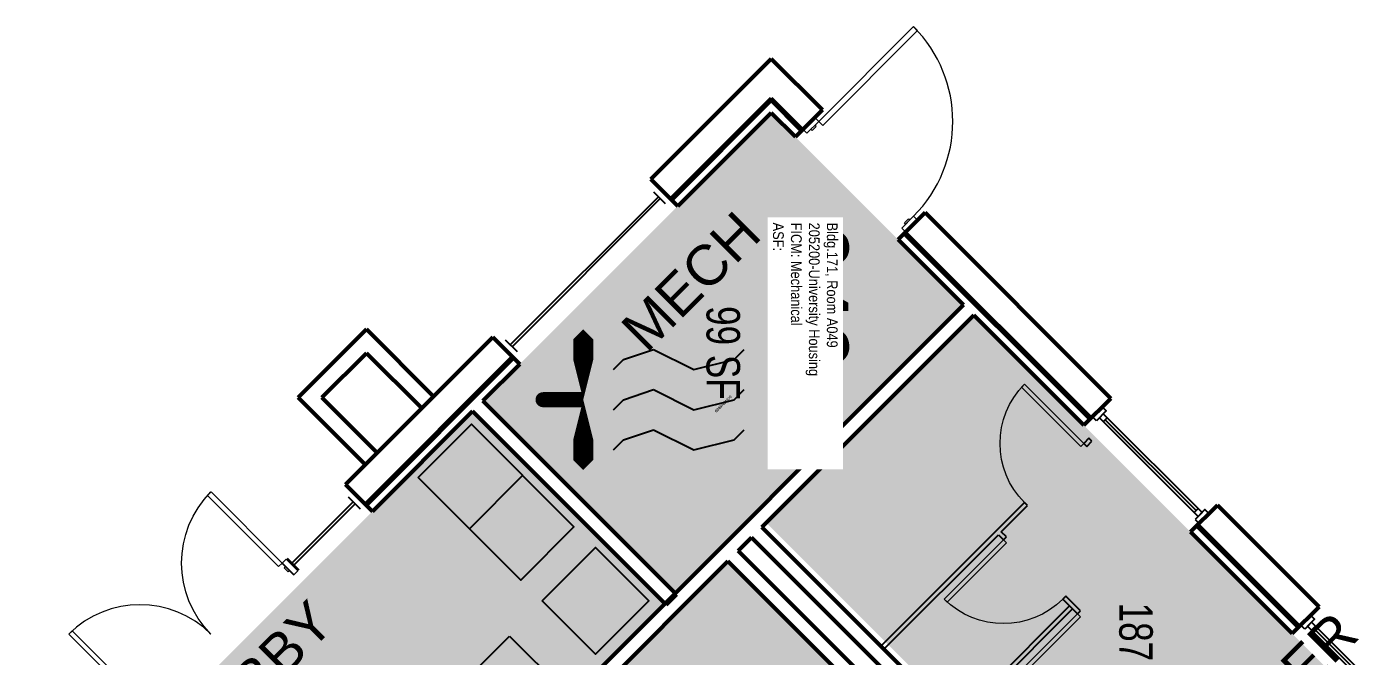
# Model space of a CAD drawing. Header units: inches. Extents: x -108 to 3256, y -489 to 2185.
# Drawn here: x 2169.9 to 2647.5, y 1959.7 to 2185.2 of the extents above; entities that cross this region are included whole.
import ezdxf
from ezdxf.enums import TextEntityAlignment as Align

# ---------------------------------------------------------------- set-up
doc = ezdxf.new("R2010")
doc.units = ezdxf.units.IN
doc.header["$LTSCALE"] = 48
doc.header["$MEASUREMENT"] = 0
for name, color, linetype in [('A-DOOR', 2, 'Continuous'), ('A-GLAZ', 1, 'Continuous'), ('A-IDEN-ICON', 4, 'Continuous'), ('A-IDEN-RNUM', 7, 'Continuous'), ('A-IDEN-SNUM', 4, 'Continuous'), ('A-IDEN-VNUM', 4, 'Continuous'), ('A-MISC', 2, 'Continuous'), ('A-WALL', 5, 'Continuous'), ('AREA-TEXT', 3, 'Continuous'), ('Rooms-Category-Color', 7, 'Continuous'), ('Rooms-College-Color', 7, 'Continuous'), ('Rooms-Department-Color', 7, 'Continuous'), ('Rooms-Division-Color', 7, 'Continuous'), ('Rooms-Information', 7, 'Continuous')]:
    doc.layers.add(name, color=color, linetype=linetype)
doc.styles.add('CP_AREA', font='arial.ttf', dxfattribs={"height": 15})
doc.styles.add('CP_ROOMSNUMBER', font='arial.ttf', dxfattribs={"height": 1})
doc.styles.add('CP_ROOMVNUMBER', font='arial.ttf', dxfattribs={"width": 0.85, "height": 0.075})
doc.styles.get("Standard").update_dxf_attribs({"font": 'arial.ttf'})

# ---------------------------------------------------------------- blocks, each defined once
blk = doc.blocks.new('CPMECH')
for p, q in [((0.015, 0.035), (0.045, 0.045)), ((0.045, 0.045), (0.085, 0.025)), ((0.125, 0.035), (0.135, 0.045)), ((0.005, 0.025), (0.015, 0.035)), ((0.085, 0.025), (0.125, 0.035)), ((0.015, -0.005), (0.045, 0.005)), ((0.045, 0.005), (0.085, -0.015)), ((0.125, -0.005), (0.135, 0.005)), ((0.005, -0.015), (0.015, -0.005)), ((0.085, -0.015), (0.125, -0.005)), ((0.015, -0.045), (0.045, -0.035)), ((0.045, -0.035), (0.085, -0.055)), ((0.125, -0.045), (0.135, -0.035)), ((0.005, -0.055), (0.015, -0.045)), ((0.085, -0.055), (0.125, -0.045))]:
    blk.add_line(p, q)
for points in [[(-0.025, -0.005, 0, 0.02, 0), (-0.025, 0.035, 0.02, 0.02, 0), (-0.025, 0.055, 0.02, 0, 0), (-0.025, 0.065, 0, 0, 0)], [(-0.025, -0.005, 0, 0.02, 0), (-0.025, -0.045, 0.02, 0.02, 0), (-0.025, -0.065, 0.02, 0, 0), (-0.025, -0.075, 0, 0, 0)]]:
    blk.add_lwpolyline(points, format="xyseb")
at = {"const_width": 0.0075}
blk.add_lwpolyline([(-0.0682, -0.0069, 1), (-0.0618, -0.0031, 1)], format="xyb", close=True, dxfattribs=at)
at = {"const_width": 0.015}
blk.add_lwpolyline([(-0.025, -0.005), (-0.065, -0.005)], dxfattribs=at)

msp = doc.modelspace()

# ---------------------------------------------------------------- hatches: boundary and pattern name
at = {"layer": 'Rooms-Category-Color', "true_color": 0xadadad}
for points in [[(2505.39, 2085.58), (2436.53, 2154.43), (2333.29, 2051.19), (2402.15, 1982.34)], [(2643, 1834.81), (2699.58, 1891.39), (2509.1, 2081.87), (2434.77, 2007.54), (2530.58, 1911.73), (2565.23, 1946.39), (2568.68, 1942.94), (2529.78, 1904.04), (2578.69, 1855.13), (2600.63, 1877.08)], [(2398.44, 1978.63), (2329.58, 2047.48), (2169.86, 1887.76), (2219.27, 1838.36), (2189.57, 1808.66), (2265.3, 1732.94), (2295.26, 1762.9), (2303.27, 1754.89), (2343.69, 1795.31), (2308.87, 1830.14), (2316.65, 1837.92), (2326.02, 1828.55), (2322.66, 1825.19), (2348.82, 1799.02), (2404.51, 1854.71), (2378.34, 1880.87), (2374.72, 1877.25), (2365.35, 1886.62), (2368.97, 1890.24), (2339.51, 1919.7)], [(2593.07, 1784.88), (2537.15, 1728.96), (2346.67, 1919.44), (2421, 1993.77), (2516.81, 1897.96), (2482.15, 1863.3), (2485.6, 1859.86), (2524.5, 1898.75), (2573.41, 1849.84), (2550.76, 1827.2)]]:
    msp.add_hatch(color=253, dxfattribs=at).paths.add_polyline_path(points)
at = {"layer": 'Rooms-College-Color', "true_color": 0xadadad}
for points in [[(2505.39, 2085.58), (2436.53, 2154.43), (2333.29, 2051.19), (2402.15, 1982.34)], [(2643, 1834.81), (2699.58, 1891.39), (2509.1, 2081.87), (2434.77, 2007.54), (2530.58, 1911.73), (2565.23, 1946.39), (2568.68, 1942.94), (2529.78, 1904.04), (2578.69, 1855.13), (2600.63, 1877.08)], [(2398.44, 1978.63), (2329.58, 2047.48), (2169.86, 1887.76), (2219.27, 1838.36), (2189.57, 1808.66), (2265.3, 1732.94), (2295.26, 1762.9), (2303.27, 1754.89), (2343.69, 1795.31), (2308.87, 1830.14), (2316.65, 1837.92), (2326.02, 1828.55), (2322.66, 1825.19), (2348.82, 1799.02), (2404.51, 1854.71), (2378.34, 1880.87), (2374.72, 1877.25), (2365.35, 1886.62), (2368.97, 1890.24), (2339.51, 1919.7)], [(2593.07, 1784.88), (2537.15, 1728.96), (2346.67, 1919.44), (2421, 1993.77), (2516.81, 1897.96), (2482.15, 1863.3), (2485.6, 1859.86), (2524.5, 1898.75), (2573.41, 1849.84), (2550.76, 1827.2)]]:
    msp.add_hatch(color=253, dxfattribs=at).paths.add_polyline_path(points)
at = {"layer": 'Rooms-Department-Color', "true_color": 0xacacac}
for points in [[(2505.39, 2085.58), (2436.53, 2154.43), (2333.29, 2051.19), (2402.15, 1982.34)], [(2643, 1834.81), (2699.58, 1891.39), (2509.1, 2081.87), (2434.77, 2007.54), (2530.58, 1911.73), (2565.23, 1946.39), (2568.68, 1942.94), (2529.78, 1904.04), (2578.69, 1855.13), (2600.63, 1877.08)], [(2398.44, 1978.63), (2329.58, 2047.48), (2169.86, 1887.76), (2219.27, 1838.36), (2189.57, 1808.66), (2265.3, 1732.94), (2295.26, 1762.9), (2303.27, 1754.89), (2343.69, 1795.31), (2308.87, 1830.14), (2316.65, 1837.92), (2326.02, 1828.55), (2322.66, 1825.19), (2348.82, 1799.02), (2404.51, 1854.71), (2378.34, 1880.87), (2374.72, 1877.25), (2365.35, 1886.62), (2368.97, 1890.24), (2339.51, 1919.7)], [(2593.07, 1784.88), (2537.15, 1728.96), (2346.67, 1919.44), (2421, 1993.77), (2516.81, 1897.96), (2482.15, 1863.3), (2485.6, 1859.86), (2524.5, 1898.75), (2573.41, 1849.84), (2550.76, 1827.2)]]:
    msp.add_hatch(color=253, dxfattribs=at).paths.add_polyline_path(points)
at = {"layer": 'Rooms-Division-Color', "true_color": 0xadadad}
for points in [[(2505.39, 2085.58), (2436.53, 2154.43), (2333.29, 2051.19), (2402.15, 1982.34)], [(2643, 1834.81), (2699.58, 1891.39), (2509.1, 2081.87), (2434.77, 2007.54), (2530.58, 1911.73), (2565.23, 1946.39), (2568.68, 1942.94), (2529.78, 1904.04), (2578.69, 1855.13), (2600.63, 1877.08)], [(2398.44, 1978.63), (2329.58, 2047.48), (2169.86, 1887.76), (2219.27, 1838.36), (2189.57, 1808.66), (2265.3, 1732.94), (2295.26, 1762.9), (2303.27, 1754.89), (2343.69, 1795.31), (2308.87, 1830.14), (2316.65, 1837.92), (2326.02, 1828.55), (2322.66, 1825.19), (2348.82, 1799.02), (2404.51, 1854.71), (2378.34, 1880.87), (2374.72, 1877.25), (2365.35, 1886.62), (2368.97, 1890.24), (2339.51, 1919.7)], [(2593.07, 1784.88), (2537.15, 1728.96), (2346.67, 1919.44), (2421, 1993.77), (2516.81, 1897.96), (2482.15, 1863.3), (2485.6, 1859.86), (2524.5, 1898.75), (2573.41, 1849.84), (2550.76, 1827.2)]]:
    msp.add_hatch(color=253, dxfattribs=at).paths.add_polyline_path(points)

# ---------------------------------------------------------------- linework, layer by layer
at = {"layer": 'A-DOOR', "linetype": 'Continuous', "lineweight": 18}
for points in [[(2453.55, 2151.29), (2454.96, 2149.88), (2488.9, 2183.82), (2487.49, 2185.24)], [(2449.3, 2147.05), (2447.89, 2148.47), (2452.13, 2152.71), (2453.55, 2151.29)], [(2450.72, 2148.47), (2451.16, 2148.02), (2452.57, 2149.44), (2452.13, 2149.88)], [(2483.24, 2113.11), (2484.66, 2111.7), (2488.9, 2115.94), (2487.49, 2117.35)], [(2484.66, 2114.53), (2484.22, 2114.97), (2485.63, 2116.38), (2486.07, 2115.94)], [(2548.47, 2035.96), (2547.41, 2034.9), (2526.19, 2056.12), (2527.25, 2057.18)], [(2261.33, 1993.11), (2260.09, 1991.87), (2234.64, 2017.33), (2235.88, 2018.57)], [(2519.7, 2001.42), (2520.76, 2000.36), (2499.55, 1979.15), (2498.49, 1980.21)], [(2265.57, 1988.87), (2266.99, 1990.28), (2262.75, 1994.52), (2261.33, 1993.11)], [(2263.98, 1990.46), (2263.54, 1990.02), (2262.13, 1991.43), (2262.57, 1991.87)], [(2546.23, 1974.9), (2547.29, 1973.84), (2526.08, 1952.62), (2525.02, 1953.68)], [(2210.42, 1942.2), (2211.66, 1943.44), (2186.2, 1968.89), (2184.96, 1967.65)]]:
    msp.add_lwpolyline(points, close=True, dxfattribs=at)
for centre, radius, start, end in [((2453.55, 2151.29), 48, 315, 45), ((2210.42, 1942.2), 36, 45, 135)]:
    msp.add_arc(centre, radius, start, end, dxfattribs=at)
at = {"layer": 'A-DOOR', "linetype": 'Continuous', "lineweight": 18, "extrusion": (0, 0, -1)}
for centre, radius, start, end in [((-2548.47, 2035.96), 30, 315, 45), ((-2261.33, 1993.11), 36, 315, 45), ((-2519.7, 2001.42), 30, 225, 315)]:
    msp.add_arc(centre, radius, start, end, dxfattribs=at)
at = {"layer": 'A-GLAZ', "linetype": 'Continuous', "lineweight": 25}
for p, q in [((2394.33, 2126.1), (2398.57, 2121.86)), ((2400.34, 2123.63), (2396.09, 2127.87)), ((2396.09, 2124.34), (2343.06, 2071.3)), ((2343.77, 2070.6), (2396.8, 2123.63)), ((2341.29, 2073.07), (2345.54, 2068.83)), ((2339.53, 2071.3), (2343.77, 2067.06)), ((2556.87, 2045.14), (2555.46, 2043.73)), ((2588.69, 2011.91), (2556.17, 2044.43)), ((2285.02, 2016.8), (2289.26, 2012.56)), ((2291.03, 2014.32), (2286.79, 2018.57)), ((2286.79, 2015.03), (2264.87, 1993.11)), ((2265.57, 1992.4), (2287.49, 2014.32)), ((2589.4, 2012.61), (2587.98, 2011.2)), ((2261.33, 1993.11), (2265.57, 1988.87)), ((2263.1, 1994.88), (2267.34, 1990.64)), ((2631.47, 1970.54), (2630.05, 1969.13)), ((2663.29, 1937.31), (2630.76, 1969.84))]:
    msp.add_line(p, q, dxfattribs=at)
for points in [[(2552.98, 2044.08), (2551.57, 2045.49), (2555.1, 2049.03), (2556.52, 2047.61)], [(2590.81, 2011.2), (2589.4, 2009.78), (2554.04, 2045.14), (2555.46, 2046.55)], [(2588.34, 2008.72), (2589.75, 2007.31), (2593.29, 2010.85), (2591.87, 2012.26)], [(2627.58, 1969.48), (2626.16, 1970.9), (2629.7, 1974.43), (2631.11, 1973.02)], [(2665.41, 1936.6), (2663.99, 1935.19), (2628.64, 1970.54), (2630.05, 1971.96)]]:
    msp.add_lwpolyline(points, close=True, dxfattribs=at)
at = {"layer": 'A-MISC'}
for points in [[(2310.02, 2023.79), (2329.12, 2042.88), (2365.88, 2006.12), (2346.79, 1987.02)], [(2354.45, 1979.55), (2373.55, 1998.64), (2392.64, 1979.55), (2373.55, 1960.45)], [(2342.79, 1966.98), (2361.88, 1947.88), (2343.5, 1929.5), (2324.41, 1948.59)]]:
    msp.add_lwpolyline(points, close=True, dxfattribs=at)
msp.add_lwpolyline([(2328.41, 2005.41), (2347.5, 2024.5)], dxfattribs=at)
at = {"layer": 'A-WALL', "linetype": 'Continuous', "lineweight": 50}
for p, q in [((2436.53, 2173.7), (2393.4, 2130.57)), ((2454.83, 2155.41), (2436.53, 2173.7)), ((2400.47, 2123.5), (2436.53, 2159.56)), ((2400.82, 2123.14), (2436.88, 2159.21)), ((2436.18, 2159.21), (2447.4, 2147.98)), ((2436.53, 2159.56), (2447.76, 2148.33)), ((2403.03, 2120.93), (2436.53, 2154.43)), ((2436.53, 2154.43), (2445.19, 2145.77)), ((2445.19, 2145.77), (2454.83, 2155.41)), ((2393.4, 2130.57), (2403.03, 2120.93)), ((2491.6, 2118.64), (2481.96, 2109)), ((2558.15, 2052.08), (2491.6, 2118.64)), ((2484.17, 2111.21), (2550.73, 2044.65)), ((2484.53, 2111.56), (2551.08, 2045.01)), ((2481.96, 2109), (2505.39, 2085.58)), ((2505.39, 2085.58), (2339.51, 1919.7)), ((2433.2, 2005.96), (2509.1, 2081.87)), ((2509.1, 2081.87), (2548.52, 2042.44)), ((2291.58, 2076.83), (2267.12, 2052.37)), ((2336.83, 2074), (2284.09, 2021.26)), ((2315.62, 2052.79), (2291.58, 2076.83)), ((2346.46, 2064.36), (2336.83, 2074)), ((2275.61, 2052.37), (2291.58, 2068.34)), ((2291.58, 2068.34), (2311.38, 2048.55)), ((2291.16, 2014.19), (2343.9, 2066.93)), ((2291.52, 2013.84), (2344.25, 2066.57)), ((2333.29, 2051.19), (2346.46, 2064.36)), ((2267.12, 2052.37), (2291.16, 2028.33)), ((2295.41, 2032.58), (2275.61, 2052.37)), ((2311.38, 2048.55), (2315.62, 2052.79)), ((2402.59, 1981.9), (2333.29, 2051.19)), ((2548.52, 2042.44), (2558.15, 2052.08)), ((2293.73, 2011.63), (2329.58, 2047.48)), ((2329.58, 2047.48), (2398.88, 1978.19)), ((2291.16, 2028.33), (2295.41, 2032.58)), ((2284.09, 2021.26), (2293.73, 2011.63)), ((2596.34, 2013.89), (2586.7, 2004.26)), ((2632.75, 1977.48), (2596.34, 2013.89)), ((2588.91, 2006.47), (2625.32, 1970.06)), ((2589.27, 2006.82), (2625.68, 1970.41)), ((2424.71, 1997.48), (2429.48, 2002.25)), ((2429.48, 2002.25), (2525.29, 1906.44)), ((2529, 1910.16), (2433.2, 2005.96)), ((2586.7, 2004.26), (2623.11, 1967.85)), ((2520.52, 1901.67), (2424.71, 1997.48)), ((2346.67, 1919.44), (2421, 1993.77)), ((2421, 1993.77), (2516.81, 1897.96)), ((2398.88, 1978.19), (2402.59, 1981.9)), ((2623.11, 1967.85), (2632.75, 1977.48))]:
    msp.add_line(p, q, dxfattribs=at)
at = {"layer": 'A-WALL', "linetype": 'Continuous', "lineweight": 25}
for p, q in [((2550.32, 2037.82), (2548.47, 2035.96)), ((2548.47, 2035.96), (2549.53, 2034.9)), ((2549.53, 2034.9), (2551.38, 2036.76)), ((2551.38, 2036.76), (2550.32, 2037.82)), ((2475.83, 1963.33), (2527.25, 2014.75)), ((2518.93, 2004.31), (2528.31, 2013.69)), ((2528.31, 2013.69), (2527.25, 2014.75)), ((2476.89, 1962.27), (2517.87, 2003.25)), ((2517.87, 2003.25), (2519.7, 2001.42)), ((2520.76, 2002.48), (2518.93, 2004.31)), ((2519.7, 2001.42), (2520.76, 2002.48)), ((2543.4, 1977.73), (2502.53, 1936.85)), ((2541.98, 1981.27), (2540.92, 1980.21)), ((2540.92, 1980.21), (2546.23, 1974.9)), ((2547.29, 1975.96), (2541.98, 1981.27)), ((2544.47, 1976.67), (2543.4, 1977.73)), ((2503.59, 1935.79), (2544.47, 1976.67)), ((2546.23, 1974.9), (2547.29, 1975.96)), ((2475.83, 1963.33), (2476.89, 1962.27))]:
    msp.add_line(p, q, dxfattribs=at)

# ---------------------------------------------------------------- block references
at = {"layer": 'A-IDEN-ICON', "xscale": 360, "yscale": 360, "zscale": 360}
msp.add_blockref('CPMECH', (2378.19, 2053.42), dxfattribs=at)

# ---------------------------------------------------------------- texts
at = {"layer": 'A-IDEN-RNUM', "linetype": 'ByBlock', "style": 'CP_ROOMSNUMBER'}
msp.add_text('0049-00', height=1, rotation=45, dxfattribs=at).set_placement((2416.89, 2046.96))
at = {"layer": 'A-IDEN-SNUM', "linetype": 'ByBlock', "style": 'CP_ROOMSNUMBER'}
msp.add_text('1710A04900', height=1, rotation=45, dxfattribs=at).set_placement((2416.89, 2046.96))
at = {"layer": 'A-IDEN-VNUM', "linetype": 'ByBlock', "style": 'CP_ROOMVNUMBER', "width": 0.85}
msp.add_text('049', height=27, rotation=270, dxfattribs=at).set_placement((2450.6, 2088.31), align=Align.MIDDLE_CENTER)
at = {"layer": 'A-MISC', "linetype": 'ByBlock'}
for s, p in [('MECH', (2412.82, 2089)), ('LOBBY', (2257.08, 1946.92)), ('W. LOCKER', (2607.78, 1926.63))]:
    msp.add_text(s, height=14.4, rotation=45, dxfattribs=at).set_placement(p, align=Align.CENTER)
at = {"layer": 'AREA-TEXT', "style": 'CP_AREA', "width": 0.75}
for s, p in [('99 SF', (2419.34, 2068.39)), ('187 SF', (2567.17, 1958.67))]:
    msp.add_text(s, height=12, rotation=270, dxfattribs=at).set_placement(p, align=Align.MIDDLE_CENTER)

# ---------------------------------------------------------------- next in the draw order: texts
at = {"layer": 'Rooms-Information', "insert": (2437.1, 2115.05), "char_height": 3.8571, "width": 86.4, "attachment_point": 7, "rotation": 270, "style": 'CP_ROOMVNUMBER', "bg_fill": 3, "box_fill_scale": 1.5, "bg_fill_color": 256, "bg_fill_true_color": 13158600, "bg_fill_transparency": 0}
msp.add_mtext('Bldg.171, Room A049^M^J205200-University Housing^M^JFICM: Mechanical^M^JASF: ', dxfattribs=at)

doc.saveas('drawing.dxf')
